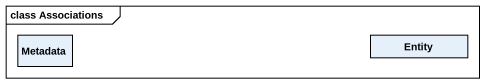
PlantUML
@startuml
mainframe class Associations
hide circle
hide empty members
class Metadata
class "Entity" as Entity_
@enduml
